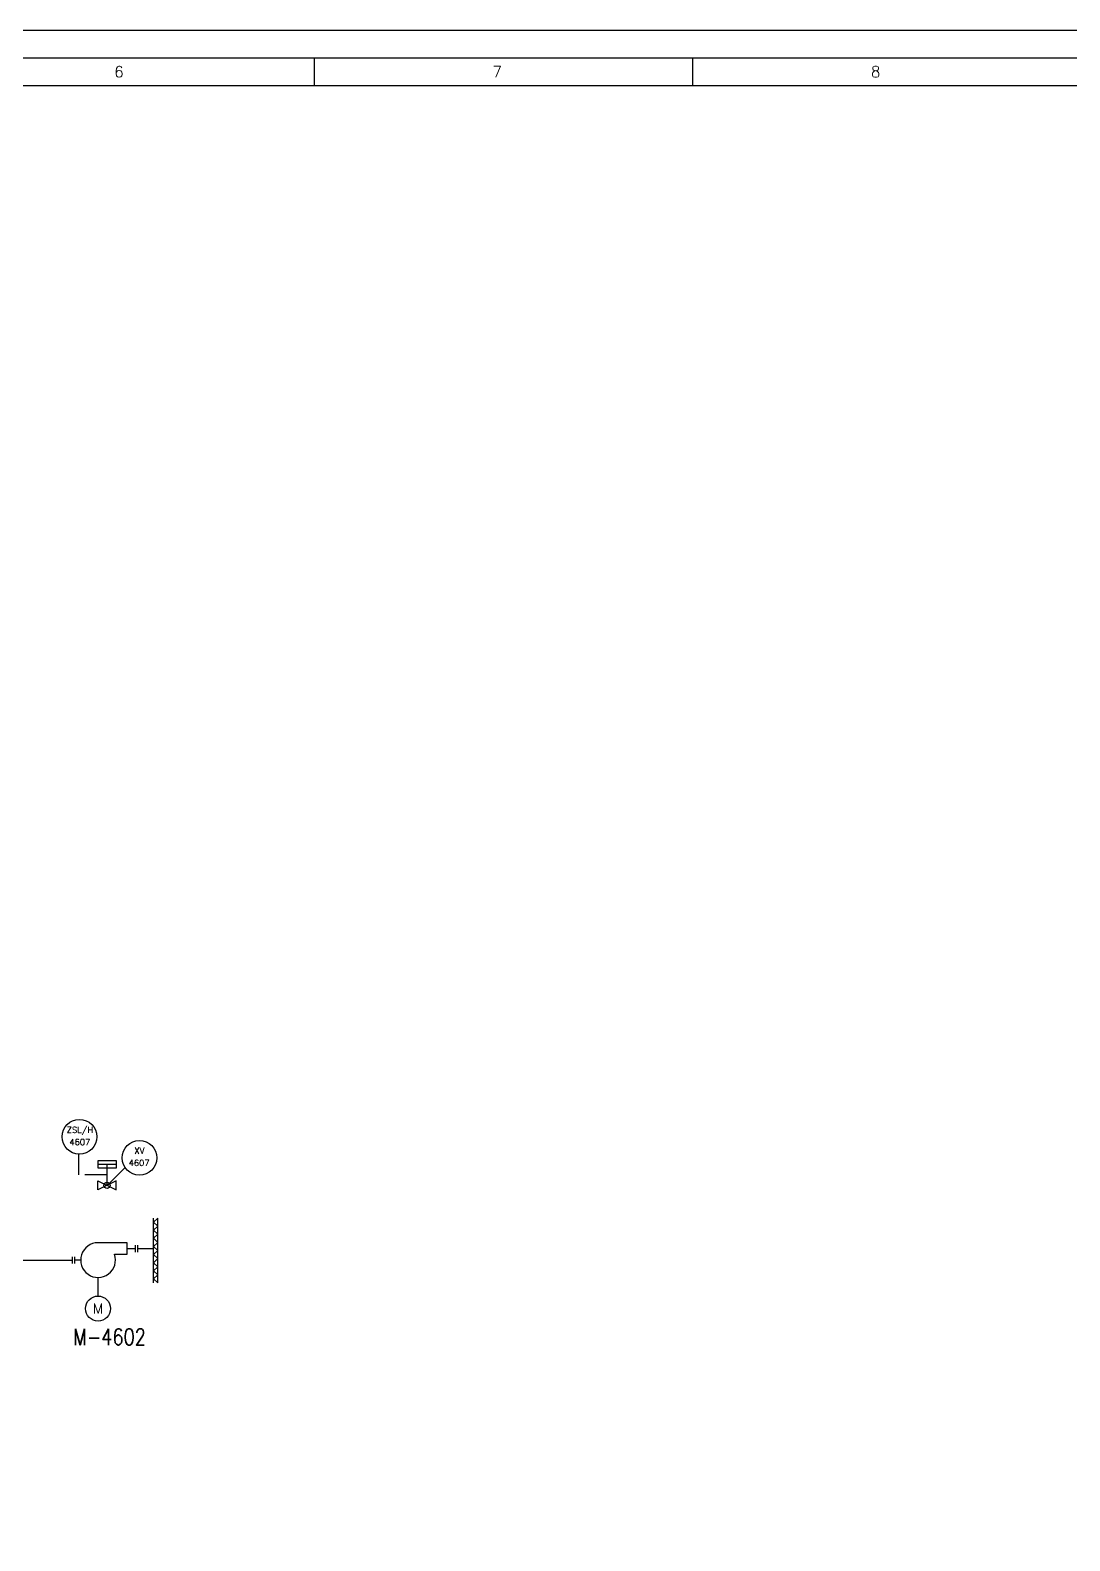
# Model space of a CAD drawing. Header units: millimetres. Extents: x 172 to 1080, y 170 to 466.
# Drawn here: x 844.9 to 938.7, y 330.1 to 466.4 of the extents above; entities that cross this region are included whole.
import ezdxf
from ezdxf.enums import TextEntityAlignment as Align

# ---------------------------------------------------------------- set-up
doc = ezdxf.new("R2010")
doc.units = ezdxf.units.MM
doc.linetypes.add('TRAZOS', pattern=[0.75, 0.5, -0.25])
for name, color, linetype in [('CAJETIN', 1, 'Continuous'), ('EQUIPOS', 5, 'Continuous'), ('FORMATO', 7, 'Continuous'), ('INSTRUMENTOS', 1, 'Continuous'), ('TEX EQUIPOS', 6, 'Continuous'), ('VALVULAS Y ACCESORIOS', 1, 'Continuous')]:
    doc.layers.add(name, color=color, linetype=linetype)
doc.styles.add('PY', font='ROMANS.shx')
doc.styles.add('PY1', font='ROMANS.shx', dxfattribs={"width": 0.8})
doc.linetypes.add('SEÑAL_MECANICA2', pattern='A,4.411183,["o",PY,S=4.130212,R=360,X=0,Y=-1.374288],0.588817,-0.374158,["",PY,S=2,R=360,X=0,Y=-0.688262],-2.183682', length=7.55784)

# ---------------------------------------------------------------- blocks, each defined once
blk = doc.blocks.new('SOPLANTE VENTILADOR')
at = {"layer": 'EQUIPOS', "flags": 128}
blk.add_lwpolyline([(0, 1.67), (-8.33, 1.67, 3.146264), (-3.62, -1.67), (0, -1.67)], format="xyb", close=True, dxfattribs=at)
at = {"layer": 'TEX EQUIPOS', "linetype": 'Continuous', "style": 'PY1', "width": 0.8}
blk.add_attdef('REF_EQUIPO', text='', height=3, dxfattribs=at).set_placement((-8.33, -11.84), align=Align.MIDDLE_CENTER)
blk = doc.blocks.new('MARCO-A1')
at = {"layer": 'FORMATO', "color": 5}
for p, q in [((420.5, 589), (420.5, 584)), ((488.92, 589), (488.92, 584))]:
    blk.add_line(p, q, dxfattribs=at)
at = {"layer": 'FORMATO', "color": 1}
blk.add_lwpolyline([(0, 594), (841, 594), (841, 0), (0, 0)], close=True, dxfattribs=at)
at = {"layer": 'FORMATO', "color": 5}
blk.add_lwpolyline([(5, 589), (836, 589), (836, 5), (5, 5)], close=True, dxfattribs=at)
at = {"layer": 'FORMATO', "color": 8, "linetype": 'Continuous'}
blk.add_lwpolyline([(10, 584), (831, 584), (831, 10), (10, 10)], close=True, dxfattribs=at)
at = {"layer": 'FORMATO', "color": 1, "style": 'PY'}
for s, p in [('6', (384.34, 585.5)), ('7', (452.75, 585.5)), ('8', (521.17, 585.5))]:
    blk.add_text(s, height=2, dxfattribs=at).set_placement(p)
blk = doc.blocks.new('VALV GLOB-V')
at = {"layer": 'INSTRUMENTOS', "color": 1, "flags": 128}
blk.add_lwpolyline([(5.7, -1.43), (5.7, 1.43), (0, -1.43), (0, 1.43)], close=True, dxfattribs=at)
at = {"layer": 'INSTRUMENTOS', "color": 1}
blk.add_circle((2.85, 0), 0.95, dxfattribs=at)
at = {"layer": 'INSTRUMENTOS', "color": 7, "linetype": 'SEÑAL_MECANICA2', "style": 'PY'}
blk.add_attdef('REF.', text='', height=2, dxfattribs=at).set_placement((3, -3.37), align=Align.MIDDLE)
blk = doc.blocks.new('SEÑAL CIR')
at = {"color": 1}
blk.add_circle((0, 5.7), 5.7, dxfattribs=at)
at = {"layer": 'INSTRUMENTOS', "linetype": 'Continuous', "style": 'PY', "flags": 4}
for p in [(0.18, 6.94), (0.13, 2.95)]:
    blk.add_attdef('---', text='', height=2, dxfattribs=at).set_placement(p, align=Align.CENTER)

msp = doc.modelspace()

# ---------------------------------------------------------------- linework, layer by layer
at = {"color": 1}
for p, q in [((851.8, 362.19), (853.42, 363.79)), ((856.39, 359.24), (855.98, 358.87)), ((856.39, 358.51), (855.98, 358.87)), ((856.39, 358.51), (855.98, 358.14)), ((856.39, 357.77), (855.98, 358.14)), ((856.39, 357.77), (855.98, 357.41)), ((856.39, 357.04), (855.98, 357.41)), ((856.39, 357.04), (855.98, 356.68)), ((856.39, 356.31), (855.98, 356.68)), ((856.39, 356.31), (855.98, 355.94)), ((856.39, 355.58), (855.98, 355.94)), ((856.39, 355.58), (855.98, 355.21)), ((856.39, 354.85), (855.98, 355.21)), ((856.39, 354.85), (855.98, 354.48)), ((856.39, 354.12), (855.98, 354.48)), ((850.99, 352.2), (850.99, 353.87)), ((856.39, 354.12), (855.98, 353.75)), ((856.39, 353.38), (855.98, 353.75))]:
    msp.add_line(p, q, dxfattribs=at)
at = {"color": 5}
for p, q in [((855.98, 356.49), (855.98, 359.24)), ((856.39, 356.49), (856.39, 359.24)), ((854.58, 356.49), (855.98, 356.49)), ((855.98, 353.38), (855.98, 356.49)), ((856.39, 353.38), (856.39, 356.49)), ((773.5, 355.44), (848.69, 355.44))]:
    msp.add_line(p, q, dxfattribs=at)
at = {"color": 1}
msp.add_circle((850.98, 351.07), 1.13, dxfattribs=at)
at = {"layer": 'CAJETIN', "color": 1, "linetype": 'TRAZOS', "ltscale": 4}
for p, q in [((849.26, 363.14), (849.26, 365.01)), ((851.8, 363.14), (849.26, 363.14))]:
    msp.add_line(p, q, dxfattribs=at)
at = {"layer": 'EQUIPOS', "linetype": 'Continuous'}
for p, q in [((853.6, 356.49), (854.37, 356.49)), ((849.42, 355.44), (848.9, 355.44))]:
    msp.add_line(p, q, dxfattribs=at)
at = {"layer": 'VALVULAS Y ACCESORIOS'}
for p, q in [((850.96, 364.09), (852.64, 364.09)), ((851.8, 362.19), (851.8, 364.09))]:
    msp.add_line(p, q, dxfattribs=at)
at = {"layer": 'VALVULAS Y ACCESORIOS', "ltscale": 0.1}
for p, q in [((854.37, 356.17), (854.37, 356.8)), ((854.58, 356.17), (854.58, 356.8)), ((848.69, 355.13), (848.69, 355.75)), ((848.9, 355.13), (848.9, 355.75))]:
    msp.add_line(p, q, dxfattribs=at)
at = {"layer": 'VALVULAS Y ACCESORIOS', "flags": 128}
msp.add_lwpolyline([(850.96, 364.4), (850.96, 363.77), (852.64, 363.77), (852.64, 364.4)], close=True, dxfattribs=at)

# ---------------------------------------------------------------- block references
at = {"xscale": 0.499409123998651, "yscale": 0.499409123998651, "zscale": 0.499409123998651}
msp.add_blockref('MARCO-A1', (660.49, 169.78), dxfattribs=at)
at = {"linetype": 'Continuous'}
ref = msp.add_blockref('SEÑAL CIR', (849.3, 365.01), dxfattribs=dict(at, xscale=0.2751059547126253, yscale=0.2751059547126253, zscale=0.2751059547126253))
ref.add_attrib('---', 'ZSL/H', dxfattribs={"layer": 'INSTRUMENTOS', "color": 7, "linetype": 'Continuous', "height": 0.55, "style": 'PY'}).set_placement((849.35, 366.92), align=Align.CENTER)
ref.add_attrib('---', '4607', dxfattribs={"layer": 'INSTRUMENTOS', "color": 7, "linetype": 'Continuous', "height": 0.55, "style": 'PY'}).set_placement((849.34, 365.82), align=Align.CENTER)
ref = msp.add_blockref('SEÑAL CIR', (854.72, 363.1), dxfattribs=dict(at, xscale=0.2751059547126253, yscale=0.2751059547126253, zscale=0.2751059547126253))
ref.add_attrib('---', 'XV', dxfattribs={"layer": 'INSTRUMENTOS', "color": 7, "linetype": 'Continuous', "height": 0.55, "style": 'PY'}).set_placement((854.72, 365.04), align=Align.CENTER)
ref.add_attrib('---', '4607', dxfattribs={"layer": 'INSTRUMENTOS', "color": 7, "linetype": 'Continuous', "height": 0.55, "style": 'PY'}).set_placement((854.69, 363.94), align=Align.CENTER)
for name, p, xscale, yscale, zscale in [('VALV GLOB-V', (850.96, 362.19), 0.2934776070426878, 0.2934776070426878, 0.2934776070426878), ('SOPLANTE VENTILADOR', (853.6, 356.49), 0.3136540357001217, 0.3136540357001217, 0.3136540357001217)]:
    msp.add_blockref(name, p, dxfattribs=dict(at, xscale=xscale, yscale=yscale, zscale=zscale))

# ---------------------------------------------------------------- texts
at = {"color": 7, "style": 'PY'}
msp.add_text('M', height=0.915, dxfattribs=at).set_placement((850.98, 351.07), align=Align.MIDDLE)
at = {"layer": 'TEX EQUIPOS', "linetype": 'Continuous', "style": 'PY1', "width": 0.8}
msp.add_attdef('M-4602', text='XXXXX', height=1.468, dxfattribs=at).set_placement((852.03, 348.51), align=Align.MIDDLE_CENTER)

doc.saveas('drawing.dxf')
